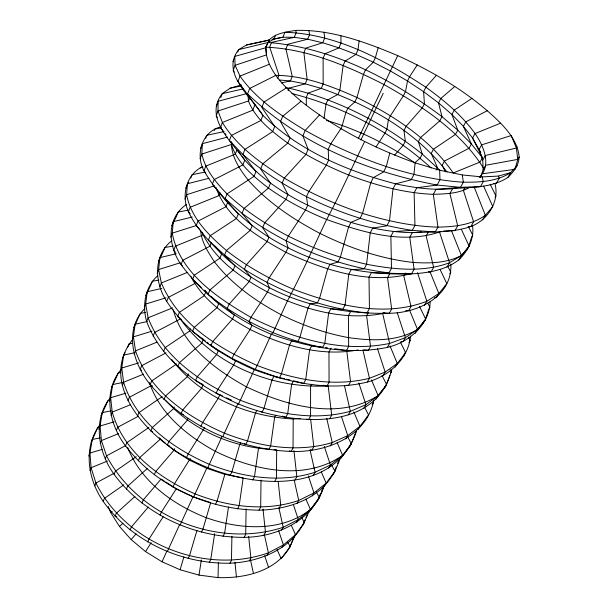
<?xml version="1.0" encoding="UTF-8"?>
<svg xmlns="http://www.w3.org/2000/svg" width="608" height="608" viewBox="0 0 608 608"><rect width="100%" height="100%" fill="white"/><g stroke="black" fill="none" stroke-linecap="round" stroke-linejoin="round"><path stroke-width="0.91" d="M306.303 105.465L306.318 97.333L308.142 93.092L321.237 88.388C368.942 105.161 415.933 131.214 447.047 172.011M171.661 359.404C200.002 396.56 247.236 416.571 293.193 418.988L293.041 447.997L291.148 451.44C237.903 449.312 184.688 425.737 150.222 384.59C132.932 363.812 123.492 329.718 144.879 308.446M450.855 263.956C452.436 296.848 417.818 312.915 389.257 313.302C348.042 314.024 306.303 306.888 269.473 287.736C252.138 278.608 235.676 267.702 221.669 253.924C209.046 241.178 196.095 228.205 188.442 211.728C181.062 195.966 186.124 174.07 202.798 166.676M241.376 84.922L230.204 88.175L222.262 93.655C203.612 117.435 231.77 141.945 244.773 160.155C273.022 190.851 311.851 209.479 350.922 222.399C370.88 228.266 391.415 232.4 412.285 232.644C431.893 231.686 452.033 233.001 470.873 226.495C487.532 220.225 499.464 202.099 495.117 184.194M261.022 480.069L260.68 507.064L258.978 510.165C208.096 509.679 156.758 486.605 125.529 445.907C109.189 424.513 102.402 391.506 121.106 369.527M246.111 508.85L245.7 534.394L244.089 537.35C194.309 537.571 143.86 514.725 114.084 474.324C98.26 452.603 92.424 420.242 110.124 397.966M231.45 142.599C231.291 156.94 239.696 169.305 248.216 180.135C268.204 202.783 293.725 219.64 320.302 233.578C349.501 247.95 380.684 258.879 413.166 262.443C429.499 263.469 446.561 263.234 461.434 255.535L468.532 247.289L471.246 238.199M231.914 536.279L231.45 560.401L229.915 563.213C181.199 564.087 131.617 541.462 103.185 501.38C87.689 479.218 82.772 446.918 100.198 424.506M294.872 535.466L289.788 547.185C275.447 571.588 244.454 578.474 218.044 577.6L218.378 562.522M430.19 301.591C429.56 324.854 408.857 342.456 387.342 347.404C348.559 355.277 308.096 347.343 271.328 334.271C235.661 319.854 203.87 295.572 181.047 264.579C167.99 246.111 165.923 218.53 186.36 204.516M472.477 225.462C474.62 238.511 467.955 250.944 458.858 259.867C445.337 270.256 428.131 272.962 411.548 273.866C368.919 275.371 326.101 267.376 288.01 247.752C253.262 230.964 223.721 203.946 203.992 170.825C195.206 154.728 201.826 131.381 220.833 126.874M410.514 336.004C408.561 358.948 388.641 376.36 367.278 382.06C329.49 391.484 290.1 382.782 254.258 369.702C220.073 354.92 187.545 332.827 166.698 301.408C154.569 282.857 152.904 255.314 171.927 240.677M391.704 369.345C376.048 435.602 285.942 423.753 238.526 404.008C200.632 387.372 161.751 361.958 146.68 321.548C142.014 305.923 145 287.189 157.464 275.948M242.06 156.324L244.773 160.155L242.828 164.958L214.176 179.58L212.329 184.323L238.313 213.955L236.421 218.515L210.17 235.744L208.354 240.244L224.55 255.026L234.977 265.833L233.122 270.142L209.866 290.062L208.088 294.318C241.08 321.26 280.957 339.18 322.635 347.548L324.809 343.421L328.624 313.12L330.805 308.91L342.752 309.426L345.063 305.049L348.794 274.193L351.112 269.724L364.124 268.926L366.578 264.267L370.219 232.864L372.681 228.114L386.87 225.819L389.485 220.856L393.011 188.883L395.633 183.821C414.337 187.842 433.489 190.54 452.633 188.655C471.291 187.104 491.522 188.123 507.855 177.445C513.646 171.851 518.738 165.437 519.164 157.046C518.054 143.602 509.641 132.59 500.627 123.173C471.352 93.936 435.13 72.709 397.716 55.617C365.393 42.066 331.155 29.366 295.579 30.408C286.353 32.011 276.199 32.999 269.192 39.9L265.574 47.812C266.578 70.748 284.992 87.172 301.082 101.224C335.084 128.318 374.285 148.306 415.142 162.845L413.926 174.542L411.13 179.839L395.633 183.821C347.267 171.327 299.128 150.7 262.922 115.421C251.203 96.756 220.309 73.15 238.693 49.598L246.476 44.992L269.504 39.93M289.461 450.779L291.148 451.44C325.288 452.724 366.404 437.388 373.806 400.292M359.123 40.888L357.99 49.818L355.931 54.393L345.078 61.104L343.117 65.512L339.895 90.068L337.942 94.407L327.849 99.856L325.994 104.044L324.011 118.674M356.607 430.783C333.359 501.045 236.869 486.271 186.557 457.452C148.656 437.038 97.85 384.53 131.974 340.495M228.494 506.973L224.595 533.338L223.022 536.317M214.647 533.68L210.748 559.58L209.251 562.423M218.044 577.6L199.014 575.107L201.332 559.976M389.774 153.148L386.255 166.562L383.542 171.927L373.289 177.703L370.736 182.81L362.558 213.431L360.02 218.454L350.922 222.399L348.521 227.194L340.358 257.351L337.972 262.063L329.908 264.389L327.651 268.903L319.504 298.589L317.27 303.012L310.126 303.916L308.005 308.165L299.896 337.379L297.791 341.544L291.483 341.172L289.476 345.184L281.413 373.935L279.422 377.872L255.223 369.413L232.058 358.492L210.892 345.618L212.656 341.612L232.423 319.147L234.232 315.081L227.126 308.59L228.988 304.342L249.174 281.588L251.096 277.278L244.34 269.329L224.55 255.026L226.442 250.511L250.253 230.333L252.221 225.758L242.037 213.317L225.097 198.672L227.02 193.899L253.962 176.404L255.976 171.57L242.888 154.493L229.414 140.478L231.374 135.447L260.847 120.528L262.922 115.421L238.002 81.404L240.016 76.106L235.091 65.299L234.756 56.4L265.574 47.812L269.192 39.9M378.191 47.568L375.379 57.669L373.289 62.191L365.469 69.935L363.47 74.282L356.942 97.493L354.95 101.787L347.844 108.224L345.944 112.358L341.21 129.025M237.5 508.888L239.157 505.75L243.17 477.994L224.838 474.346L217.018 501.311L215.414 504.473M210.695 502.611L202.943 529.15L201.423 532.16M196.969 530.404L189.559 555.621L188.115 558.486M199.014 575.107L180.09 569.749L183.912 556.837M466.625 250.488L467.187 248.778M428.572 309.958L425.129 320.104L417.506 329.437L415.211 333.306M444.433 287.728L445.048 285.942M479.226 177.468C492.054 165.361 483.512 145.677 475.053 133.532C461.746 115.132 444.182 100.388 425.858 87.21C383.739 59.652 336.33 33.812 284.916 32.27L282.94 37.217L272.08 39.528M480.411 177.528L483.14 169.86L485.792 165.239L517.765 159.402L519.164 157.046M423.419 322.97L424.346 320.408M389.834 375.47L386.141 385.525L378.13 395.679L376.063 399.16M106.871 403.074L107.715 400.809L109.6 400.588M117.207 375.349L118.096 372.978L120.878 372.62M127.733 347.138L128.964 343.832L132.628 343.322M151.232 284.118L152.319 281.2L158.855 280.144M163.461 251.332L164.89 247.502L173.227 246.058M176.905 215.27L178.114 212.048L188.252 210.163M190.775 178.091L192.044 174.694L204.904 172.132M205.626 138.274L206.735 135.288L224.177 131.579M220.788 97.607L222.262 93.655L243.398 88.859M237.758 52.106L238.693 49.598L268.196 42.469L274.109 38.92L282.94 37.217L294.28 37.339L307.686 39.216L322.719 42.765L338.937 47.865L355.931 54.393L373.289 62.191L390.61 71.121L407.504 80.993L423.609 91.656L438.535 102.904L451.919 114.532L463.38 126.32L472.568 138.024L480.806 152.623M403.507 356.387L404.822 352.868M88.836 455.947L89.931 453.028L92.249 439.462L100.312 437.874M98.891 429.081L100.039 426.018L102.228 412.634L111.416 410.772M109.432 400.93L110.633 397.723L112.678 384.545L122.649 382.462M120.49 371.404L121.752 368.03L123.629 355.102L134.391 352.784M132.096 340.396L133.426 336.855L135.12 324.208L147.106 321.548M144.309 307.792L145.7 304.061L147.197 291.749L161.819 288.405M157.16 273.463L158.627 269.534L159.896 257.617L176.244 253.756M170.704 237.28L172.254 233.138L173.28 221.654L192.265 217.026M185.007 199.074L186.648 194.697L187.386 183.73L209.03 178.281M200.131 158.68L201.864 154.044L202.289 143.678L227.536 137.104M214.138 130.804L214.806 129.04L221.228 127.893M89.984 470.645L91.101 467.712L89.931 453.028L102.402 449.35M100.252 443.658L101.422 440.58L100.039 426.018L114.106 421.838M111.013 415.355L112.237 412.125L110.633 397.723L125.962 393.125M122.307 385.647L123.599 382.257L121.752 368.03L138.692 362.908M134.186 354.418L135.538 350.846L133.426 336.855L151.985 331.178M146.68 321.548L148.109 317.794L145.7 304.061L165.885 297.829M159.851 286.915L161.363 282.948L158.627 269.534L180.28 262.778M384.598 388.109L385.571 385.586M355.688 432.334L350.915 444.623L340.769 458.538M94.772 485.974L95.92 483.033L91.101 467.712L107.54 461.031M105.313 458.926L106.514 455.84L101.422 440.58L118.499 433.641M116.379 430.532L117.64 427.295L138.297 416.275M127.999 400.71L129.329 397.298L151.772 385.388M153.11 336.277L154.584 332.492L180.356 318.972C213.233 364.868 272.536 389.158 328.198 385.875L331.694 415.158L329.658 418.752M166.698 301.408L168.256 297.418L194.689 283.64L195.35 282.021M232.028 142.926L231.412 144.491C237.302 163.362 253.445 176.35 268.432 188.077C286.497 200.86 306.181 211.12 326.64 219.503C362.619 232.347 403.666 244.842 441.195 231.45M249.774 97.683L248.467 101.012C255.618 119.51 272.414 131.7 287.766 143.146C306.69 155.861 327.081 166.197 348.179 174.8C375.448 185.242 404.001 193.162 433.314 194.324C445.801 193.899 459.139 193.709 470.159 187.059M275.591 35.142L274.109 38.92L272.27 39.322M366.624 418.258L367.3 416.548M219.982 192.69L218.796 195.692L190.129 207.298L188.442 211.728L190.274 213.826M236.862 150.229L235.281 154.196L205.778 166.136L203.992 170.825L205.77 173.014M349.524 446.964L350.573 444.342M103.185 501.38L104.371 498.431L123.804 484.842M114.084 474.324L115.33 471.23L136.215 456.714M125.529 445.907L126.836 442.662L148.816 427.485M137.56 416.039L138.928 412.619L162.192 396.674M163.575 351.432L165.102 347.639L189.476 331.193L190.433 328.882M323.73 486.423C313.584 520.121 277.309 537.13 244.089 537.35M277.689 78.257L278.935 75.187L269.694 47.112L271.54 42.393L294.28 37.339L296.256 32.475L295.579 30.408M211.219 242.888L209.828 246.308L182.696 260.361L181.047 264.579L182.377 265.886M258.978 510.165C287.561 509.572 319.694 499.411 333.898 472.652M334.575 470.995L336.27 466.845M337.622 463.532L338.633 461.046M340.389 458.09L334.993 471.329L333.222 474.308M308.773 512.362L317.672 500.392L318.714 497.884M319.413 496.204L320.454 493.688M321.845 490.337L322.886 487.821M324.566 485.002L319.367 497.557L317.672 500.392M288.086 90.66L289.157 88.076L305.246 83.866L321.237 88.388L323.16 83.995L323.106 58.246L325.022 53.778L338.937 47.865L340.966 43.229L340.913 35.728M289.788 547.185L294.834 535.07M176.077 363.333L175.469 364.792L151.673 380.988L150.222 384.59L152.585 386.11M126.388 489.242L127.68 486.157L147.417 468.418M138.282 460.872L139.642 457.626L160.451 439.052L165.414 443.194M163.962 399.585L165.475 395.99L187.196 376.876L188.457 373.958M229.915 563.213C259.776 561.982 293.231 548.728 305.315 519.392M306.022 517.697L307.086 515.158M309.404 510.766L302.822 525.312M174.222 407.041L173.478 408.774L152.22 427.614L150.792 431.026L152.494 431.756M130.097 529.94L131.374 527.022L148.314 507.049M141.884 503.052L143.23 499.981L161.112 479.005M154.272 474.787L155.686 471.557L173.918 450.292L174.656 448.651M188.168 418.342L187.401 420.075L168.804 441.636L167.314 445.041L169.108 445.474M203.232 384.59L201.605 388.231L182.628 410.096L181.055 413.683L183.684 414.664M364.671 141.58C351.804 167.458 340.366 194.089 326.64 219.503C313.713 246.749 301.522 274.512 287.348 301.028L274.93 328.563L272.901 332.774L271.328 334.271L257.138 365.446L255.223 369.413L254.258 369.702L240.335 400.262L238.526 404.008L238.108 403.21L222.741 436.719M358.272 138.647L397.716 55.617M180.09 569.749L162.032 561.784L166.82 551.236M179.588 524.696L167.329 551.54M209.806 502.314L193.017 496.774L180.135 525M224.838 474.346L206.728 468.327L193.61 497.093M91.162 442.366L97.789 427.416L99.628 427.219M147.736 541.888L149.066 538.984L163.164 516.8M160.026 515.151L161.432 512.103L176.282 488.794L193.017 496.774M172.953 487.046L174.428 483.831L190.296 458.554M186.557 457.452L188.115 454.07L204.691 427.508M200.906 426.254L202.548 422.682L218.196 398.362L219.876 394.736L222.361 395.892M101.095 415.674L106.59 403.826M111.492 387.729L116.918 376.132M122.39 358.439L125.058 352.792M133.821 327.712L140.357 313.272L145.798 312.459M360.878 139.954L383.215 93.336M222.148 436.331L207.792 467.704M145.829 295.442L150.959 284.848M158.452 261.493L163.043 252.176M240.745 442.556L239.727 444.6L231.838 471.998L230.151 475.334M256.85 410.377L255.413 413.242L247.464 441.089L245.685 444.608L244.264 443.468M171.752 225.743L176.609 216.076M185.782 188.047L187.059 185.562M187.902 183.912L188.754 182.256M259.175 447.116L258.476 448.468L254.478 476.71L252.738 480.008M275.705 415.218L274.603 417.354L270.636 446.09L268.797 449.578M293.565 380.76L291.612 384.522L287.69 413.774L285.745 417.453L282.363 416.123M200.594 148.238L202.221 145.16M311.782 384.21L310.589 386.445L310.559 416.016L308.56 419.657L306.766 419.094M331.071 348.133L328.966 352.07L329.072 382.227L326.96 386.08L323.365 385.236M350.641 311.532L348.407 315.704L348.658 346.469L346.431 350.55L334.689 348.696M436.156 170.096L437.471 167.664L431.247 153.391L433.489 149.173L455.468 134.429L457.778 130.165L451.919 114.532L454.282 110.086L471.945 98.344M216.258 106.126L217.953 103.033M274.649 481.566L276.435 478.298L276.693 449.844L273.957 449.639M347.73 350.269L346.879 351.827L350.565 381.763L348.414 385.563L346.598 385.229M368.44 312.535L366.632 315.833L370.523 346.446L368.25 350.466L363.668 349.866M389.948 273.349L387.547 277.719L391.666 309.039L389.257 313.302L382.782 312.793M405.384 273L403.773 275.88L411 306.538L408.568 310.741L405.734 310.589M428.29 232.119L426.147 235.942L433.648 267.414L431.064 271.882L428.306 271.844M249.318 560.895L250.899 558.106L248.649 536.423M263.811 535.253L265.468 532.327L262.998 509.071M279.034 508.318L280.774 505.248L278.168 481.422M295.04 480.001L296.871 476.763L293.922 450.543M465.234 187.279L463.418 190.479L473.617 221.836L470.873 226.495L468.092 226.624M500.627 123.173L475.053 133.532L472.568 138.024L482.448 157.791L479.993 162.1L453.188 172.968C429.696 138.73 393.604 115.573 356.942 97.493C331.162 86.024 303.757 75.346 275.158 75.369M483.14 169.86L482.744 160.086L485.344 155.519L516.405 148.01L517.089 146.855M232.856 61.522L233.738 59.987M266.79 555.621L268.394 552.854L283.396 544.928L295.496 534.698L304.441 522.599L301.69 517.644M281.519 530.191L283.199 527.288L298.33 519.559L310.475 509.504L319.367 497.557L316.244 491.834M296.97 503.5L298.733 500.452L314.002 492.944L326.169 483.102L334.993 471.329L331.512 464.846M313.211 475.448L315.066 472.249L330.448 465.006L342.638 455.392L351.386 443.84L347.852 437.137M330.288 445.938L332.242 442.571L347.746 435.624L359.936 426.292L368.577 414.983L364.701 407.474M348.293 414.854L350.352 411.297L365.963 404.692L378.13 395.679L386.65 384.666L382.006 375.501M367.278 382.06L369.451 378.305L385.16 372.081L397.298 363.44L405.665 352.762L400.292 341.924M387.342 347.404L389.637 343.436L405.422 337.66L417.506 329.437L425.699 319.147L419.619 306.614M281.778 547.671L283.396 544.928L278.692 530.799M296.636 522.439L298.33 519.559L293.398 504.731M312.223 495.968L314.002 492.944L308.362 475.958M328.586 468.175L330.448 465.006L324.284 446.386M345.785 438.961L347.746 435.624L341.362 416.29M363.888 408.211L365.963 404.692L358.804 382.994M382.972 375.79L385.16 372.081L377.477 348.734M424.414 305.406L426.854 301.264L438.854 293.52L446.834 283.685L440.07 269.412M446.956 267.117L449.548 262.717L461.434 255.535L469.171 246.225L461.343 229.3M372.164 404.586L373.616 402.146M390.792 373.221L391.468 372.081L390.047 369.649M408.956 342.638L410.233 340.48L408.394 337.227M428.86 309.115L429.985 307.222L427.743 303.126M449.852 273.767L450.802 272.171L447.746 266.395M471.519 237.287L472.766 235.174L468.517 226.83M495.11 197.562L495.991 196.08L490.185 184.239M293.877 537.426L295.496 534.698L291.369 525.411M324.383 486.096L326.169 483.102L321.298 471.93M357.968 429.598L359.936 426.292L353.78 411.874M395.116 367.103L397.298 363.44L390.024 346.005M458.858 259.867L461.434 255.535L451.607 231.017M482.63 219.876L485.359 215.285L492.799 206.576L483.573 186.071M507.855 177.445L510.75 172.566L517.134 165.748M162.032 561.784L145.532 551.585L151.179 542.67M376.048 146.969L384.986 133.122L386.992 129.048L388.337 120.019L390.42 115.786L403.454 95.669L405.566 91.39L407.504 80.993L409.701 76.532L417.27 64.904M340.906 128.668L330.706 143.959L328.206 149.408L328.662 160.048L326.26 165.216L308.826 191.543L306.485 196.642L307.701 205.268L305.452 210.117L288.329 236.132L286.132 240.912L288.01 247.752L285.889 252.312L269.078 277.993L267.011 282.492L269.473 287.736L267.482 292.038L250.967 317.384L249.022 321.617L251.993 325.44L250.116 329.498L233.898 354.502L232.058 358.492L235.494 361.046L233.715 364.884L217.786 389.546L216.045 393.323L219.876 394.736M145.532 551.585L131.191 539.623L136.086 533.824M394.577 155.146L403.256 145.198L405.316 141.147L403.97 130.53L406.098 126.312L422.264 107.897L424.437 103.641L423.609 91.656L425.858 87.21L436.445 75.24M319.443 115.011L305.231 130.416L302.845 135.873L308.172 149.325L305.862 154.5L284.331 178.106L282.089 183.221L287.964 194.621L285.798 199.485L264.731 222.817L262.626 227.612L268.979 237.196L266.935 241.764L246.316 264.814L244.34 269.329C281.398 292.585 323.395 308.484 367.057 312.884L369.428 308.56L369.01 277.164L371.374 272.741L411.548 273.866L414.101 269.336L409.739 237.287L412.285 232.644L421.412 231.929M131.191 539.623L119.464 526.429L122.945 523.268M134.892 496.493L116.303 513.304L115.072 516.238L116.797 516.595M454.814 86.458L440.838 98.458L438.535 102.904L441.978 116.637L457.778 130.165L471.405 143.974L482.448 157.791M301.082 101.224L282.728 116.227L280.44 121.668L289.986 137.978L287.766 143.146L262.77 163.848L260.627 168.948L270.522 183.221L268.432 188.077L244.044 208.521L242.037 213.317C284.939 245.085 335.928 266.22 388.968 272.901L391.484 268.303L390.876 236.261L393.391 231.564L412.27 230.364L435.229 231.96L437.958 227.141L433.314 194.324L436.027 189.377L460.454 187.332L480.366 186.724L483.292 181.67L482.129 176.913L462.293 174.952L439.66 170.21L415.142 162.845M119.464 526.429L110.686 512.567L112.206 511.503M286.383 87.871L264.016 102.045L261.835 107.456L274.748 126.517L272.604 131.662L244.933 149.416L242.888 154.493C290.548 195.191 350.535 220.788 412.27 230.364L414.952 225.469L414.132 192.766L416.807 187.766L437.106 185.037L460.454 187.332L463.357 182.195L462.293 174.952M113.909 473.343L95.92 483.033C125.848 543.582 204.782 575.328 268.394 552.854L264.404 534.751M125.757 445.52L106.514 455.84C138.396 516.64 218.006 548.796 283.199 527.288L278.882 507.855M165.931 352.914L141.626 365.742L140.228 369.33L141.732 370.477M487.373 110.671L465.804 121.858L463.38 126.32L471.405 143.974L469.026 148.253L444.478 161.074L442.176 165.308L445.497 171.828M275.698 75.445L249.675 88.494L247.585 93.86C298.794 143.397 367.825 171.912 437.106 185.037L439.964 179.808L439.66 170.21M384.446 312.953L382.66 313.561C343.216 321.054 302.852 309.168 267.482 292.038C242.22 278.358 216.547 261.227 203.216 234.878L175.347 246.172L173.751 250.359L175.636 252.388M187.606 272.308L161.363 282.948C178.311 323.562 218.462 348.376 257.138 365.446C292.516 379.202 331.877 387.547 369.451 378.305L362.923 350.079M172.642 307.846L148.109 317.794C163.362 358.226 202.365 383.58 240.335 400.262C274.976 413.774 313.781 421.283 350.352 411.297L344.455 385.578M156.993 342.144L135.538 350.846C149.272 391.012 187.142 416.868 224.451 433.177C258.392 446.454 296.643 453.188 332.242 442.571L326.777 418.517M143.45 374.194L123.599 382.257C135.979 422.081 172.718 448.385 209.41 464.345C242.691 477.402 280.379 483.39 315.066 472.249L310.164 450.498M130.606 404.67L112.237 412.125C123.409 451.569 159.038 478.276 195.145 493.901C227.787 506.745 264.936 512.035 298.733 500.452L294.242 480.35M269.116 64.342L240.016 76.106C256.47 99.674 281.101 115.649 305.231 130.416C331.026 145.031 358.188 157.046 386.255 166.562C411.32 174.473 437.046 180.614 463.357 182.195C479.568 182.309 496.713 181.67 510.75 172.566L498.446 176.077L482.129 176.913M214.426 185.828L186.648 194.697C190.95 218.173 209.106 235.585 226.442 250.511C246.97 266.578 269.846 279.285 293.816 289.431C335.51 305.072 383.519 317.961 426.854 301.264L417.491 272.665M196.506 225.477L172.254 233.138C179.763 273.319 218.135 298.277 250.967 317.384C293.307 338.58 342.167 353.271 389.637 343.436L382.66 313.561M411.829 273.41C369.375 285.243 324.497 270.104 285.889 252.312C258.332 236.968 226.571 218.85 215.901 187.234M246.954 93.518L218.052 101.3L217.991 110.99L216.152 115.9L217.254 117.443M454.434 188.26L452.633 188.655L449.905 193.526L457.702 225.872L454.951 230.614L452.147 230.698M246.476 44.992L269.367 40.105M281.329 82.87L290.381 80.97L305.246 83.866L307.146 79.412L303.878 52.66L305.763 48.116L322.719 42.765L324.718 38.061L323.973 32.194M230.204 88.175L241.224 85.986M354.327 350.58C318.501 356.151 282.097 345.169 250.116 329.498C226.845 316.555 203.095 300.481 190.699 276.123M356.197 350.261L358.059 349.95M200.207 167.77L202.966 167.329M482.798 173.706L514.991 169.343L517.765 159.402L516.405 148.01L511.214 135.554L481.673 144.848L479.127 149.37L482.744 160.086M493.453 183.563L496.272 183.342L499.198 178.387L498.446 176.077M293.193 418.988L300.481 418.623M434.576 297.669L436.422 297.608L438.854 293.52L429.985 271.708M443.711 230.934L450.27 230.751M265.977 47.196C307.625 48.883 347.031 65.748 383.716 84.398C421.633 105.769 460.195 130.91 483.748 168.477M257.602 42.606L259.456 42.575M267.824 42.454C331.824 47.31 391.278 78.812 441.978 116.637L439.744 120.893L420.576 137.507L418.388 141.725L422.279 154.09L439.949 170.324M401.272 341.491L403.119 341.582L405.422 337.66L397.191 312.565M269.405 449.289C230.379 446.629 191.619 429.278 165.323 400.034M279.733 80.028L290.381 80.97L292.258 76.441L285.904 48.898L287.774 44.27L307.686 39.216L309.67 34.436L308.727 30.4M318.128 346.613L311.653 345.853L309.594 349.836L305.718 379.605L303.666 383.496L294.401 380.988M319.975 346.834L322.749 347.153M325.523 347.48L327.37 347.7M285.6 87.453C335.601 98.291 382.371 122.314 422.279 154.09L420.151 158.133L414.8 162.815C387.744 144.324 357.99 129.648 326.511 120.422M284.612 378.769L273.866 376.367L271.974 380.16L263.963 408.454L262.086 412.171L260.46 411.335M286.398 379.164L289.986 379.962M291.878 93.564C343.322 106.605 391.879 132.248 431.156 168.013M310.072 449.654L311.889 450.186L313.819 446.774L310.604 419.041M226.51 397.814L231.481 400.132M206.728 468.327L189.536 460.188L173.918 450.292L166.828 444.372M202.464 384.188L195.563 380.593L197.228 376.808L216.585 354.639L218.302 350.793L210.064 344.523M180.204 367.878L177.863 366.419L179.459 362.626L201.674 343.246L203.33 339.393L202.038 338.124M161.872 479.499L164.145 480.966M165.665 481.946L176.282 488.794M205.572 341.103L192.546 331.383L194.233 327.37L216.957 307.724L218.705 303.65L211.318 296.704M207.07 342.243L208.567 343.383M181.199 319.306L177.673 316.434L179.284 312.428L204.25 295.716L205.945 291.658L204.812 290.236M201.263 287.379L192.576 279.429L194.279 275.188L219.876 258.218L221.669 253.924L215.133 246.225M204.607 290.434L207.959 293.55M199.432 229.034L196.24 225.614L197.98 221.145L225.849 206.811L227.688 202.282L226.168 199.91M159.243 437.707L160.451 439.052M223.265 131.123L220.484 127.467L222.376 122.482L217.991 110.99L248.467 101.012L247.996 94.992M224.937 133.319L226.047 134.786M237.72 150.199L240.973 154.797M234.186 72.063L233.138 70.513L235.091 65.299L266.562 54.864L266.084 46.512M287.462 541.728L290.176 546.531L281.192 558.76L276.974 549.351M253.589 102.653L254.782 105.138L252.776 110.192L222.376 122.482C237.12 146.627 260.893 163.202 284.331 178.106C309.062 192.66 335.327 204.402 362.558 213.431C387.06 220.932 412.262 226.442 437.958 227.141C454.366 226.754 471.58 225.074 485.359 215.285L474.225 187.112M127.695 447.541C141.086 481.658 173.113 504.762 206.279 517.72C239.757 529.56 280.919 532.433 310.475 509.504L305.892 499.092M337.113 442.601L342.638 455.392C304.707 481.612 253.848 470.349 215.316 451.303C187.348 435.906 159.805 413.85 149.446 382.576M371.488 379.947L378.13 395.679C337.82 420.706 286.056 405.726 246.407 386.817C215.285 369.634 182.864 345.557 173.181 309.586M409.61 310.27L417.506 329.437C396.857 341.878 371.617 340.913 348.589 337.63C325.12 333.321 302.526 325.318 281.177 314.724C255.968 301.355 232.089 284.521 214.419 261.835C208.172 252.168 201.225 241.878 200.663 230.014M108.201 506.449L110.686 512.567M264.678 555.773L268.584 567.477M439.622 232.324L449.548 262.717C422.963 272.718 393.84 269.443 366.578 264.267C339.446 258.104 313.242 248.482 288.329 236.132C266.296 224.542 245.222 210.984 227.02 193.899C216.06 182.514 205.261 169.921 201.864 154.044L231.412 144.491L231.321 141.717M202.441 232.248L203.216 234.878M250.466 559.824L253.498 573.694M234.954 562.339L236.444 577.114"/></g></svg>
